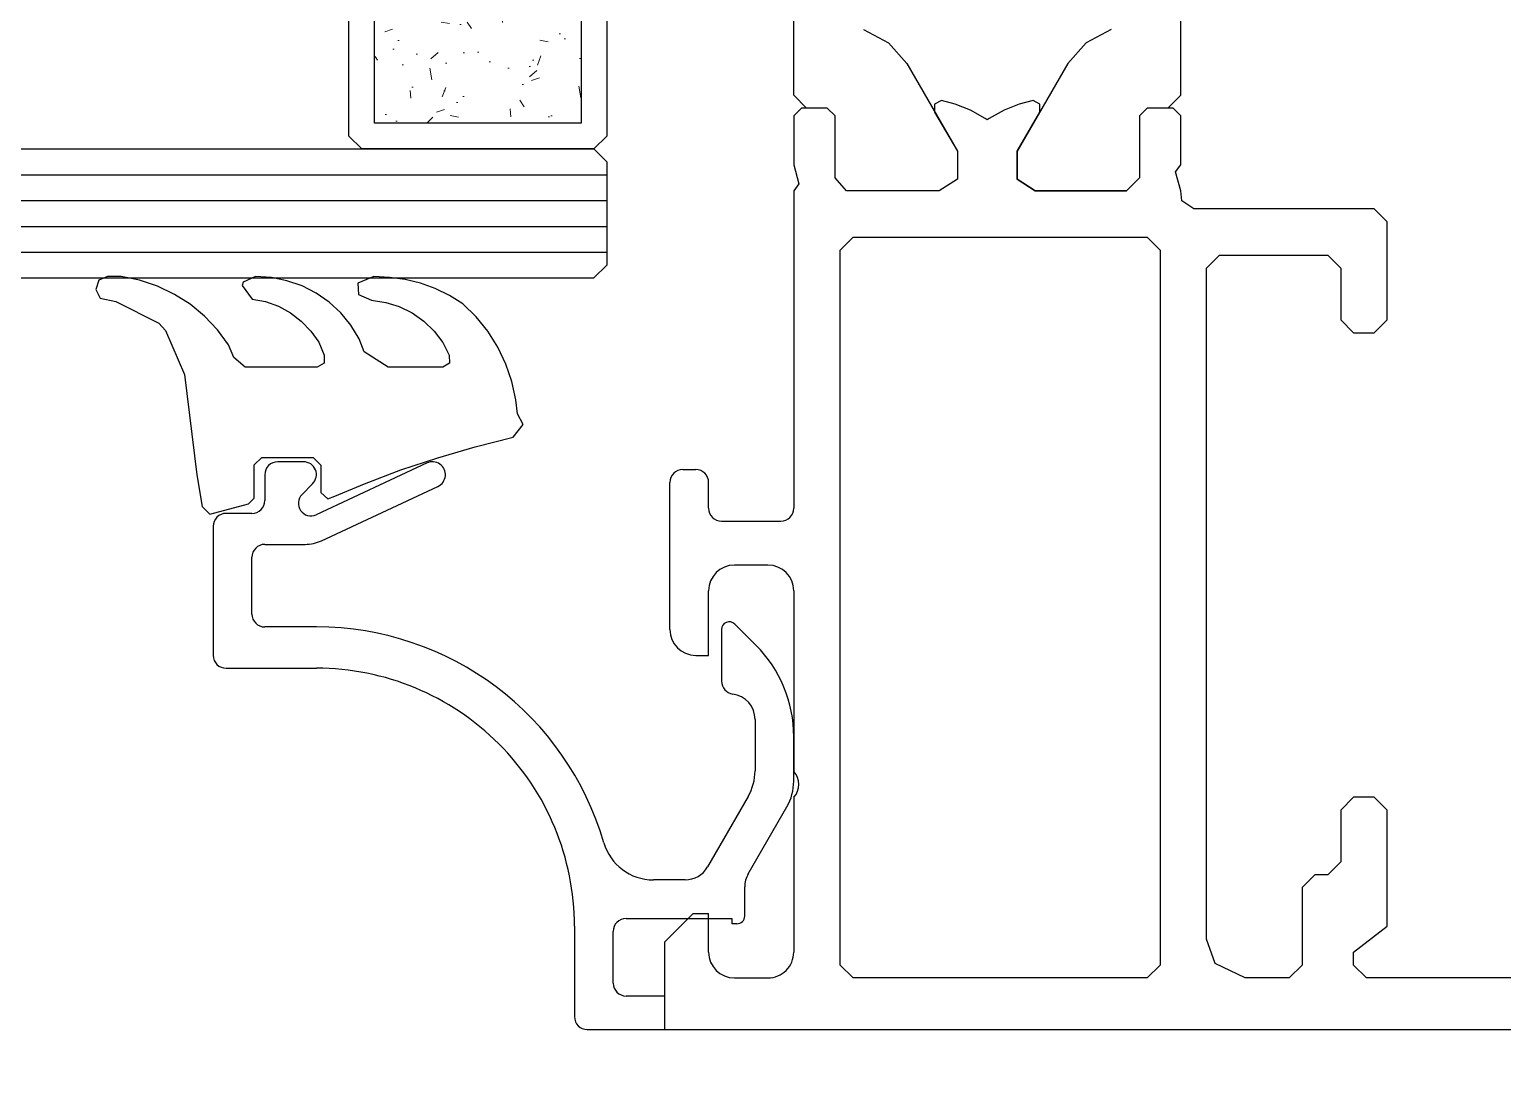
# Model space of a CAD drawing. Header units: millimetres. Extents: x 1251.1 to 1334.1, y 1577.6 to 1641.3.
# Drawn here: x 1277.9261 to 1277.9832, y 1610.6228 to 1610.6631 of the extents above; entities that cross this region are included whole.
import ezdxf

# ---------------------------------------------------------------- set-up
doc = ezdxf.new("R2010")
doc.units = ezdxf.units.MM
doc.linetypes.add('ACAD_ISO02W100', pattern=[15, 12, -3])
doc.layers.add('MONTANTI sezioni - windows structure section', color=2, linetype='Continuous')
doc.layers.add('MURATURA', color=140, linetype='Continuous')
doc.layers.add('TRATTEGGIO - hatch', color=252, linetype='Continuous', lineweight=20)
doc.layers.add('VETRATE sezioni - windows sections', color=7, linetype='Continuous', true_color=0x4d79ff)

# ---------------------------------------------------------------- blocks, each defined once
blk = doc.blocks.new('A$C022F2E87')
at = {"layer": 'TRATTEGGIO - hatch'}
h = blk.add_hatch(dxfattribs=at)
h.set_pattern_fill('AR-CONC', color=256, scale=0.02, style=0)
h.set_pattern_definition([(49.99999999999999, (-210.2099313412864, -112.3776738335127), (3.64369337992008, -0.3187817107780617), [0.381, -4.191000000000001]), (355, (-210.2099313412864, -112.3776738335127), (-0.7048565195133398, 3.8211328576436), [0.3048, -3.3528]), (100.451, (-209.9062913412864, -112.4042388335127), (2.938850033319185, 3.502333756405838), [0.3238, -3.5618]), (46.18420000000001, (-210.2099313412864, -111.3616738335127), (5.421580817842599, -0.8408465586545429), [0.5715, -6.2865]), (96.6356, (-209.7581333412864, -111.4317438335127), (4.748084689324743, 4.948511117800985), [0.4857, -5.3427]), (351.1840000000001, (-210.2099313412864, -111.3616738335127), (4.748092116278679, 4.948502357211954), [0.4572, -5.0292]), (21, (-209.7019313412864, -111.6156738335127), (3.032297596707666, -2.04531037033525), [0.381, -4.191000000000001]), (326.0000000000001, (-209.7019313412864, -111.6156738335127), (1.236040566952942, 3.683759322446385), [0.3048, -3.3528]), (71.4514, (-209.4492413412864, -111.7861158335127), (4.268329815402489, 1.638457154321149), [0.3238, -3.5618]), (37.50000000000001, (-210.2099313412864, -112.3776738335127), (0.06177206501183633, 1.691100777463062), [0, -3.31216, 0, -3.4036, 0, -3.3655]), (7.499999999999999, (-210.2099313412864, -112.3776738335127), (1.336393250206115, 2.00361149636239), [0, -1.94056, 0, -3.23596, 0, -1.2827]), (327.5, (-211.3427713412864, -112.3776738335127), (2.711811903337427, -0.1145748798534693), [0, -1.27, 0, -3.9624, 0, -5.2578]), (317.5, (-211.8507713412864, -112.3776738335127), (2.962583627720361, 0.5085298206666603), [0, -1.651, 0, -2.63144, 0, -3.7338])])
h.paths.add_polyline_path([(1, 9), (1.000000000000028, 1), (11, 1), (11, 9)])
at = {"layer": 'MONTANTI sezioni - windows structure section'}
for points in [[(0.5000000000000284, 0), (11.5, 0), (12, 0.5), (12, 9.5), (11.5, 10), (0.5, 10), (0, 9.5), (2.842170943040401e-14, 0.5)], [(1.000000000000028, 1), (11, 1), (11, 9), (1, 9)]]:
    blk.add_lwpolyline(points, close=True, dxfattribs=at)
blk = doc.blocks.new('224066D')
at = {"layer": 'MONTANTI sezioni - windows structure section', "linetype": 'Continuous'}
for p, q in [((-3.57, 12.1), (-3.98, 11.88)), ((-3.08, 11.71), (-3.57, 12.1)), ((-5.909999, 11.42), (-6.559999, 11.11)), ((-5.23, 11.66), (-5.909999, 11.42)), ((-4.52, 11.81), (-5.23, 11.66)), ((-3.98, 11.88), (-4.52, 11.81)), ((-2.71, 10.24), (-3.08, 11.71)), ((-6.559999, 11.11), (-7.179999, 10.73)), ((-7.179999, 10.73), (-7.739999000000001, 10.27)), ((-8.25, 9.76), (-8.57, 9.24)), ((-7.739999000000001, 10.27), (-8.25, 9.76)), ((-2.28, 8.79), (-2.71, 10.24)), ((-8.57, 9.24), (-8.84, 8.69)), ((-6.75, 8.98), (-6.25, 9.23)), ((-6.25, 9.23), (-5.95, 9.24)), ((-5.95, 9.24), (-5.79, 8.98)), ((-8.84, 8.69), (-9.04, 8.12)), ((-7.57, 8.25), (-7.19, 8.65)), ((-7.19, 8.65), (-6.75, 8.98)), ((-5.79, 8.98), (-5.79, 6.86)), ((-1.81, 7.36), (-2.28, 8.79)), ((-9.04, 8.12), (-9.19, 7.52)), ((-7.89, 7.79), (-7.57, 8.25)), ((-9.19, 7.52), (-9.27, 6.92)), ((-8.14, 7.29), (-7.89, 7.79)), ((-9.27, 6.92), (-9.3, 6.31)), ((-8.3, 6.77), (-8.14, 7.29)), ((-5.79, 6.86), (-6.39, 5.94)), ((-1.27, 5.95), (-1.81, 7.36)), ((-9.3, 6.31), (-9.04, 5.69)), ((-8.39, 6.22), (-8.3, 6.77)), ((-9.04, 5.69), (-8.61, 5.71)), ((-8.61, 5.71), (-8.39, 6.22)), ((-6.89, 5.74), (-7.42, 5.42)), ((-6.39, 5.94), (-6.89, 5.74)), ((-0.79, 4.8), (-1.27, 5.95)), ((-7.42, 5.42), (-7.89, 5.03)), ((-8.31, 4.58), (-8.66, 4.07)), ((-7.89, 5.03), (-8.31, 4.58)), ((-0.69, 4.53), (-0.79, 4.8)), ((-8.66, 4.07), (-8.94, 3.53)), ((-7.19, 3.87), (-6.76, 4.18)), ((-6.76, 4.18), (-6.26, 4.38)), ((-6.26, 4.38), (-5.95, 4.39)), ((-5.95, 4.39), (-5.79, 4.12)), ((-5.79, 4.12), (-5.79, 1.32)), ((-2.29, 3.96), (-1.99, 4.26)), ((-1.99, 4.26), (-0.94, 4.26)), ((-0.94, 4.26), (-0.69, 4.53)), ((-8.94, 3.53), (-9.14, 2.94)), ((-7.89, 3.08), (-7.57, 3.5)), ((-7.57, 3.5), (-7.19, 3.87)), ((-2.29, 1.97), (-2.29, 3.96)), ((-9.14, 2.94), (-9.26, 2.34)), ((-8.15, 2.61), (-7.89, 3.08)), ((-9.26, 2.34), (-9.3, 1.73)), ((-8.33, 2.11), (-8.15, 2.61)), ((-9.3, 1.73), (-9.08, 1.25)), ((-8.43, 1.59), (-8.33, 2.11)), ((-2.01, 1.67), (-2.29, 1.97)), ((-9.08, 1.25), (-8.95, 1.21)), ((-8.95, 1.21), (-8.43, 1.59)), ((-5.79, 1.32), (-6.16, 0.88)), ((-0.71, 1.67), (-2.01, 1.67)), ((-0.49, 1.45), (-0.71, 1.67)), ((-0.09, -0.04), (-0.49, 1.45)), ((-6.66, 0.68), (-7.24, 0.25)), ((-6.16, 0.88), (-6.66, 0.68)), ((-7.24, 0.25), (-7.77, -0.25)), ((-7.77, -0.25), (-8.23, -0.81)), ((-5.5, -1.03), (-1.62, -0.55)), ((-1.62, -0.55), (-0.39, -0.34)), ((-0.39, -0.34), (-0.09, -0.04)), ((-8.23, -0.81), (-8.61, -1.42)), ((-7.21, -1.76), (-5.5, -1.03)), ((-8.61, -1.42), (-8.93, -2.08)), ((-8.93, -2.08), (-9.16, -2.77)), ((-8.33, -3.69), (-7.49, -2.02)), ((-7.49, -2.02), (-7.21, -1.76)), ((-9.16, -2.77), (-9.3, -3.48)), ((-9.3, -3.48), (-9.3, -4.01)), ((-8.47, -4.29), (-8.33, -3.69)), ((-9.3, -4.01), (-9.16, -4.35)), ((-9.16, -4.35), (-8.8, -4.47)), ((-8.8, -4.47), (-8.47, -4.29))]:
    blk.add_line(p, q, dxfattribs=at)

msp = doc.modelspace()

# ---------------------------------------------------------------- hatches: boundary and pattern name
at = {"layer": 'MURATURA', "linetype": 'ACAD_ISO02W100'}
h = msp.add_hatch(dxfattribs=at)
h.set_pattern_fill('ANSI35', color=3, scale=0.05)
h.set_pattern_definition([(45, (0, 0), (-0.2245064030267288, 0.2245064030267289), []), (45, (0.2245065000000001, 0), (-0.2245064030267288, 0.2245064030267289), [0.396875, -0.079375, 0, -0.079375])])
h.paths.add_polyline_path([(1275.456753483145, 1615.634523159729), (1275.156753483145, 1615.634523159729), (1275.156753483145, 1613.888217224021), (1275.456753483146, 1613.888217224021)])
h.paths.add_polyline_path([(1275.456753483146, 1612.502217224021), (1275.156753483145, 1612.502217224021), (1275.156753483145, 1611.751262682027), (1275.456753483146, 1611.751262682027)])
h.paths.add_polyline_path([(1275.456753483146, 1611.751262682027), (1275.156753483145, 1611.751262682027), (1275.156753483145, 1610.859523159729), (1275.456753483146, 1610.859523159729)])
h.paths.add_polyline_path([(1276.706753483145, 1610.859523159729), (1275.456753483145, 1610.859523159729), (1275.456753483146, 1610.559523159729), (1276.706753483145, 1610.559523159729)])
h.paths.add_polyline_path([(1280.083173709272, 1610.859523159729), (1279.606753483146, 1610.859523159729), (1278.092753483145, 1610.859523159729), (1278.092753483145, 1610.559523159729), (1280.083173709272, 1610.559523159729)])
h.paths.add_polyline_path([(1281.066059752196, 1610.798323204241), (1281.088141802334, 1610.798323204241), (1281.088141802334, 1610.853528329592), (1281.066059752196, 1610.853528329592), (1280.383173709272, 1610.859523159729), (1280.383173709272, 1610.559523159729), (1281.066059752196, 1610.559523159729)])
h.paths.add_polyline_path([(1286.476753483145, 1610.859523159729), (1283.906555309423, 1610.859523159729), (1283.906555309423, 1610.559523159729), (1286.476753483145, 1610.559523159729)])
h.paths.add_polyline_path([(1283.431753483145, 1610.859523159729), (1282.810541713302, 1610.859523159729), (1282.810541713302, 1610.853528329592), (1282.788459663164, 1610.853528329592), (1282.788459663164, 1610.798323204241), (1282.810541713302, 1610.798323204241), (1282.810541713302, 1610.559523159729), (1283.431753483145, 1610.559523159729)])
h.paths.add_polyline_path([(1287.856753483145, 1610.859523159729), (1286.476753483145, 1610.859523159729), (1286.476753483145, 1610.559523159729), (1287.856753483145, 1610.559523159729)])
h.paths.add_polyline_path([(1288.156753483145, 1620.259523159729), (1287.856753483144, 1620.259523159729), (1287.856753483144, 1619.927217224021), (1288.156753483145, 1619.927217224021)])
h.paths.add_polyline_path([(1288.156753483145, 1618.409523159729), (1287.856753483144, 1618.409523159729), (1287.856753483144, 1618.059523159729), (1287.731753483143, 1618.059523159729), (1287.731753483143, 1618.042164282457), (1287.742994117388, 1618.042291516555), (1287.743056600734, 1618.036771357635), (1287.731753483143, 1618.036643416282), (1287.731753483143, 1617.909523159729), (1287.856753483144, 1617.909523159729), (1287.856753483144, 1616.268433821685, -0.09632442020552003), (1287.890346662308, 1616.260620894303), (1287.892460222294, 1616.261089947665, -1.409615050015798), (1287.905630186941, 1616.253700762244), (1287.920838684319, 1616.253700762244), (1287.920838684319, 1616.267700762244), (1287.925838684319, 1616.267700762244), (1287.925838684319, 1616.302200762244), (1288.035838684319, 1616.302200762244), (1288.035838684319, 1616.312200762244), (1287.980838684319, 1616.312200762244), (1287.980838684319, 1617.512200762244), (1287.941338684319, 1617.505000762244, -0.4142135623731002), (1287.942638684319, 1617.503700762245), (1287.946338684319, 1617.469200762244, -0.4142135623730951), (1287.947338684318, 1617.470200762244), (1287.966338684319, 1617.470200762244), (1287.966338684319, 1617.455200762245), (1287.942838684319, 1617.455200762245), (1287.942838684319, 1617.016534821501), (1287.942838684319, 1616.985674771253, -0.3790516119486363), (1287.94607038237, 1616.972544212884, 0.620867106915617), (1287.947540199818, 1616.971518201157, -0.7297554518617066), (1287.955522456552, 1616.949632983766, -0.5119182938506173), (1287.956838684318, 1616.948684300468), (1287.956838684319, 1616.927684300468), (1287.952838684319, 1616.927684300468), (1287.952838684319, 1616.918184300468), (1287.946088684319, 1616.915184300468), (1287.946088684319, 1616.913784821501), (1287.952838684319, 1616.913784821501), (1287.945588684319, 1616.915684300468, -1), (1287.944588684318, 1616.915684300468), (1287.94437192472, 1616.913784821501), (1287.944588684318, 1616.913784821501), (1287.944588684318, 1616.917684300468), (1287.943588684319, 1616.917684300468), (1287.944588684318, 1616.915684300468, 1), (1287.945588684319, 1616.915684300468), (1287.944588575847, 1616.927173886061, 0.4203278659906254), (1287.944088684319, 1616.927684300468), (1287.943338684319, 1616.927684300468, -0.4142135625510318), (1287.942838684319, 1616.928184300468, -1.067497911794788), (1287.945359165693, 1616.928349049124), (1287.946088684319, 1616.930989715194), (1287.946088684319, 1616.939684300468), (1287.945600615065, 1616.945331958972, -0.4883684815509557), (1287.945280935352, 1616.943787409157), (1287.944338684319, 1616.945431950885), (1287.944338684319, 1616.943818275064, 0.5773502690743991), (1287.945838684319, 1616.944684300468, 0.4202604686357269), (1287.937034562273, 1616.947708077995), (1287.938477291764, 1616.945190034751), (1287.937926534358, 1616.947245489373), (1287.935452718998, 1616.94839904842), (1287.935210026717, 1616.948008377082), (1287.934457858347, 1616.948862959561), (1287.931838684319, 1616.950084300468), (1287.93387604004, 1616.951034335043), (1287.936049672383, 1616.956321624474), (1287.938763953429, 1616.951584300468), (1287.939728677248, 1616.951584300468), (1287.942838684319, 1616.956970990725), (1287.942838684319, 1616.97516320439), (1287.942482823222, 1616.975784300468), (1287.941567801006, 1616.975784300468), (1287.939040546635, 1616.971406967493), (1287.937071039432, 1616.974844413209), (1287.935452718998, 1616.97559904842), (1287.935210026717, 1616.975208377082), (1287.934457858347, 1616.976062959561), (1287.931838684319, 1616.977284300468), (1287.930838684319, 1616.977284300468), (1287.919262518752, 1616.981334821501), (1287.910688684318, 1616.984334821501, -0.4142135623730947), (1287.910188684318, 1616.984834821501), (1287.910188684318, 1616.987334821501), (1287.942838684319, 1616.987334821501), (1287.942838684319, 1617.016534821501), (1287.942838684319, 1617.450700762244), (1287.942654862448, 1617.450900762244), (1287.923238684319, 1617.450900762244), (1287.923238684319, 1617.448900762245), (1287.916688684319, 1617.448900762245), (1287.916688684319, 1617.450900762244), (1287.898038684319, 1617.450900762244), (1287.898038684319, 1617.464700762245), (1287.884338684318, 1617.464700762245), (1287.884338684318, 1617.466543243461, -0.271448357002577), (1287.884338684318, 1617.476858281027), (1287.884338684318, 1617.531479555636), (1287.892003929958, 1617.556200762245), (1287.890666078769, 1617.556200762245, 0.8555416619106179), (1287.889748667093, 1617.562057045812), (1287.888338684319, 1617.564700762244), (1287.8901844182, 1617.564700762244), (1287.891683197536, 1617.573200762244), (1287.900338684319, 1617.573200762244), (1287.900338684319, 1617.573700762244, 0.2035297149911668), (1287.893862767395, 1617.570950762245), (1287.89534493823, 1617.570950762245, -0.3567297367405337), (1287.905406158356, 1617.57210024592, 0.2481821583237706), (1287.912838684319, 1617.571249655855), (1287.912838684319, 1617.574300762245), (1287.915838684318, 1617.573700762244), (1287.915838684318, 1617.605200762245), (1288.156753483145, 1617.605200762245)])
h.paths.add_polyline_path([(1287.927988684319, 1617.440700762244), (1287.928888684318, 1617.440700762244, 1), (1287.928888684318, 1617.441300762245), (1287.9282427172, 1617.441160347003, -0.5898519522632197)], flags=16)
h.paths.add_polyline_path([(1287.927688684319, 1616.999234821501, -7.433347962074191), (1287.926252754182, 1617.003457354266, 0.8217885193811031), (1287.926138684319, 1617.004034821501, 2.061552811797804), (1287.924938684319, 1617.003734821501)], flags=16)
h.paths.add_polyline_path([(1287.927688684319, 1616.995034821501), (1287.928688684319, 1616.989534821501), (1287.928688684319, 1616.992534821501), (1287.927688684319, 1617.00344391241)], flags=16)
h.paths.add_polyline_path([(1287.928688684319, 1617.450700762244), (1287.928688684319, 1617.447700762244), (1287.927488684319, 1617.430900762244), (1287.927488684319, 1616.995034821501), (1287.926688684319, 1616.995034821501), (1287.926688684319, 1617.430900762244), (1287.926688684319, 1617.445000762245)], flags=16)
h.paths.add_polyline_path([(1287.918888684319, 1617.445200762244), (1287.918888684319, 1617.430700762244), (1287.918888684319, 1616.995034821501), (1287.916688684319, 1616.989534821501), (1287.916688684319, 1616.992534821501), (1287.917688684319, 1617.430700762244), (1287.917688684319, 1617.445200762244)], flags=16)
h.paths.add_polyline_path([(1287.902538684318, 1617.450700762244), (1287.902538684318, 1617.016534821501), (1287.906438684319, 1616.988884821501), (1287.906438684319, 1617.016534821501)], flags=16)
h.paths.add_polyline_path([(1287.918688684319, 1617.445000762245), (1287.918688684319, 1617.430900762244), (1287.917888684319, 1617.430900762244), (1287.917888684319, 1617.445000762245)], flags=0)
h.paths.add_polyline_path([(1287.918688684319, 1616.995034821501), (1287.917888684319, 1616.995034821501), (1287.917888684319, 1617.016534821501), (1287.918688684319, 1617.016534821501)], flags=0)
h.paths.add_polyline_path([(1287.947221021968, 1616.976684300468), (1287.946095408117, 1616.976684300468), (1287.946095408117, 1616.972592205622, 0.105172265182314)], flags=17)
h.paths.add_polyline_path([(1287.947221021968, 1616.977884300468), (1287.945910087964, 1616.977884300468), (1287.945910087964, 1616.982318006593, -0.1148136773592622)], flags=17)
h.paths.add_polyline_path([(1287.905538684319, 1616.935034821501), (1287.905338684319, 1616.935034821501), (1287.905338684319, 1616.925034821501), (1287.905538684319, 1616.924881880325)], flags=16)
h.paths.add_polyline_path([(1287.942638684319, 1616.911831412435), (1287.941567801006, 1616.907834821501), (1287.942532524826, 1616.907834821501), (1287.942638684319, 1616.908020105157)], flags=16)
h.paths.add_polyline_path([(1287.942357822973, 1616.907182825313), (1287.942410728055, 1616.907380269766), (1287.942195012734, 1616.90700663987)], flags=0)
h.paths.add_polyline_path([(1287.942748225786, 1616.906934821501), (1287.942838684319, 1616.907477645112), (1287.942838684319, 1616.907834821501), (1287.941548385876, 1616.907834821501), (1287.941698365865, 1616.906934821501)], flags=0)
h.paths.add_polyline_path([(1287.941538684319, 1616.911026916347), (1287.943588684319, 1616.911026916347), (1287.943588684319, 1616.913784821501), (1287.941538684319, 1616.926312599279)], flags=16)
h.paths.add_polyline_path([(1287.912529455188, 1616.917851586117), (1287.911888684319, 1616.917209015733), (1287.911888684319, 1616.923734430852, -0.4784323438488244)], flags=16)
h.paths.add_polyline_path([(1287.954588684319, 1616.911034821501), (1287.953588684318, 1616.913784821501), (1287.953588684318, 1616.911034821501)], flags=16)
h.paths.add_polyline_path([(1287.950838684319, 1616.896534821501), (1287.951088684319, 1616.896534821501), (1287.951088684319, 1616.899284821501), (1287.951052778073, 1616.900634821501), (1287.950838684319, 1616.900634821501)], flags=16)
h.paths.add_polyline_path([(1287.954588684319, 1616.899284821501), (1287.954588684319, 1616.89946099648), (1287.95452462069, 1616.899284821501)], flags=16)
h.paths.add_polyline_path([(1287.946088684319, 1616.893784821501), (1287.948458625405, 1616.893784821501), (1287.946088684319, 1616.896349458234)], flags=16)
h.paths.add_polyline_path([(1287.942482823222, 1616.899734821501), (1287.941567801006, 1616.899734821501), (1287.941307993385, 1616.899284821501), (1287.942740653691, 1616.899284821501)], flags=0)
h.paths.add_polyline_path([(1287.92787604004, 1616.905384786926), (1287.926896192359, 1616.905841697403), (1287.927165983944, 1616.904834821501), (1287.928102133703, 1616.904834821501)], flags=16)
h.paths.add_polyline_path([(1287.928457858347, 1616.907556162408), (1287.928097746804, 1616.907388239638), (1287.928312453654, 1616.907013504708)], flags=16)
h.paths.add_polyline_path([(1287.938410728055, 1616.907380269765), (1287.937801809433, 1616.906325591775), (1287.937964968686, 1616.905716673154)], flags=0)
h.paths.add_polyline_path([(1287.938898205775, 1616.907834821501), (1287.937567801006, 1616.907834821501), (1287.936964968686, 1616.905585020655), (1287.937165983944, 1616.904834821501), (1287.938398272479, 1616.904834821501)], flags=0)
h.paths.add_polyline_path([(1287.939567801006, 1616.907834821501), (1287.939048185764, 1616.908734821501), (1287.937770128775, 1616.906504186592), (1287.938178014302, 1616.904056546894), (1287.93824829249, 1616.903934821501), (1287.938763953429, 1616.904834821501)], flags=0)
h.paths.add_polyline_path([(1287.946914791851, 1616.903784821501, -0.2283360803227158), (1287.945187847657, 1616.895100399207), (1287.942532524826, 1616.899734821501), (1287.939567801006, 1616.899734821501), (1287.937040546634, 1616.895357488525), (1287.934532524825, 1616.899734821501), (1287.933567801006, 1616.899734821501), (1287.931494668821, 1616.896144051226), (1287.930743433566, 1616.898947699366), (1287.929452718998, 1616.899549569453), (1287.929210026717, 1616.899158898115), (1287.928457858347, 1616.900013480594), (1287.925838684319, 1616.901234821501), (1287.92787604004, 1616.902184856076), (1287.928386797842, 1616.90342725769), (1287.929703733222, 1616.908342127437), (1287.929996626441, 1616.907834821501), (1287.930532524825, 1616.907834821501), (1287.933040546634, 1616.912212154475), (1287.935567801006, 1616.907834821501), (1287.936532524825, 1616.907834821501), (1287.937048185764, 1616.908734821501), (1287.937567801006, 1616.907834821501), (1287.939629717532, 1616.904834821501), (1287.942763953429, 1616.904834821501), (1287.943567801006, 1616.907834821501), (1287.943019017432, 1616.908785342534), (1287.945910087964, 1616.908785342534), (1287.945910087964, 1616.915184300468), (1287.950588684319, 1616.915184300468, 0.520473367305674), (1287.951058581031, 1616.915855172), (1287.953588684318, 1616.910858646523), (1287.951058581031, 1616.915855172, -0.5204733673048683), (1287.950588684319, 1616.915184300468), (1287.946095408117, 1616.915184300468), (1287.946095408117, 1616.911026916347, -0.07153290864980856), (1287.947050552276, 1616.908284821501), (1287.950639377775, 1616.908284821501, 0.2808556642637923), (1287.947083163659, 1616.908109204429, -0.1072910989195366)], flags=16)
h.paths.add_polyline_path([(1287.950338684319, 1616.891184300468, -0.5204733673209005), (1287.950808581031, 1616.890513428937), (1287.952862292304, 1616.893784821501)], flags=16)
h.paths.add_polyline_path([(1287.950338684319, 1616.909184300468), (1287.949338684318, 1616.909184300468), (1287.9461923721, 1616.905734821501), (1287.947221021968, 1616.905734821501)], flags=16)
h.paths.add_polyline_path([(1287.929548385877, 1616.899734821501), (1287.930178014302, 1616.903513096107), (1287.927996626441, 1616.899734821501)], flags=0)
h.paths.add_polyline_path([(1287.933048185763, 1616.908734821501), (1287.932187199802, 1616.907232114377), (1287.932660196806, 1616.906406577146)], flags=0)
h.paths.add_polyline_path([(1287.933567801006, 1616.907834821501), (1287.932201775602, 1616.910200846904), (1287.931703733222, 1616.908342127436), (1287.93199662644, 1616.907834821501)], flags=0)
h.paths.add_polyline_path([(1287.947221021968, 1616.901834821501), (1287.946095408117, 1616.901834821501), (1287.946095408117, 1616.896542726655), (1287.941387844062, 1616.896542726655), (1287.940532524826, 1616.899734821501), (1287.937567801006, 1616.899734821501), (1287.935040546635, 1616.895357488526), (1287.930813655032, 1616.902734821501), (1287.932201260124, 1616.902734821501), (1287.932322728315, 1616.903188146961), (1287.931540508162, 1616.907882094093), (1287.93293382641, 1616.905468796098), (1287.933703733222, 1616.908342127436), (1287.936248292491, 1616.903934821501), (1287.936763953429, 1616.904834821501), (1287.943838684319, 1616.904834821501), (1287.943838684319, 1616.908837452624, -0.1980842244545885)], flags=0)
h.paths.add_polyline_path([(1287.944588684318, 1616.899284821501), (1287.945838684319, 1616.896690899069), (1287.945838684319, 1616.901834821501), (1287.944588684318, 1616.902991397146)], flags=0)
h.paths.add_polyline_path([(1287.941728677248, 1616.902734821501), (1287.942941112813, 1616.904834821501), (1287.942763953429, 1616.904834821501), (1287.941560744573, 1616.902734821501)], flags=0)
h.paths.add_polyline_path([(1287.936398272479, 1616.902734821501), (1287.937048185764, 1616.898834821501), (1287.934813655032, 1616.902734821501), (1287.936398272479, 1616.902734821501), (1287.935796734173, 1616.906344532907), (1287.93672029054, 1616.90289777362), (1287.936813655032, 1616.902734821501)], flags=0)
h.paths.add_polyline_path([(1287.910338684319, 1616.908834821501, -0.4142135623731176), (1287.910638684319, 1616.908534821501), (1287.910838684319, 1616.908534821501, 0.4142135623730951), (1287.910338684319, 1616.909034821501, 2.305040646832476), (1287.903310244635, 1616.909034821501)], flags=16)
h.paths.add_polyline_path([(1287.905538684319, 1616.899034821501, 1.287696884126436), (1287.907038684319, 1616.900034821501, 3.004626061660565)], flags=16)
h.paths.add_polyline_path([(1287.945910087964, 1616.905926916347), (1287.945838684319, 1616.906934821501), (1287.945838684319, 1616.905849646742), (1287.945910087964, 1616.90473298689)], flags=0)
h.paths.add_polyline_path([(1287.932312453654, 1616.900556138293), (1287.933017845774, 1616.901787282367), (1287.932763953429, 1616.902734821501), (1287.931728677248, 1616.902734821501)], flags=0)
h.paths.add_polyline_path([(1287.909188684319, 1616.885534821501), (1287.909188684319, 1616.887534821501), (1287.899338684319, 1616.887534821501), (1287.899338684319, 1616.872534821501), (1287.906038684319, 1616.872534821501), (1287.906038684319, 1616.871034821501), (1287.904038684319, 1616.871034821501), (1287.904038684319, 1616.869034821501), (1287.899338684319, 1616.869034821501), (1287.899338684319, 1616.858034821501), (1287.904038684319, 1616.858034821501), (1287.941338684319, 1616.856034821501), (1287.941338684319, 1616.871034821501), (1287.939338684319, 1616.871034821501), (1287.939338684319, 1616.872534821501), (1287.941338684319, 1616.887534821501), (1287.936188684319, 1616.887534821501), (1287.936188684319, 1616.885034821501), (1287.909688684319, 1616.885234821501, -0.4142135623731173), (1287.909388684319, 1616.885534821501), (1287.909388684319, 1616.887534821501), (1287.909188684319, 1616.887534821501), (1287.909188684319, 1616.885534821501, 0.7207592199694189), (1287.910088684319, 1616.885234821501), (1287.935688684319, 1616.885234821501), (1287.935905498205, 1616.885327477008, -0.2047200237792095), (1287.935688684319, 1616.885234821501), (1287.909688684319, 1616.885234821501), (1287.909688684319, 1616.885034821501, -0.4142135622399033)], flags=16)
h.paths.add_polyline_path([(1287.950838684319, 1616.886684300468, 0.414213562373095), (1287.950338684319, 1616.887184300468, 0.849882950130926), (1287.950838684319, 1616.881965206704)], flags=16)
h.paths.add_polyline_path([(1287.946838684318, 1616.870184300468), (1287.948838684319, 1616.870184300468, 0.414213562373095), (1287.949338684319, 1616.870684300468, 0.4142135622399026), (1287.949838684319, 1616.870184300468, 1.917188118692041), (1287.950366635168, 1616.870940898769), (1287.954817387085, 1616.872393207077, 0.5219940003537873), (1287.947313025968, 1616.870842414351, -0.5119182938458535)], flags=16)
h.paths.add_polyline_path([(1287.967402418237, 1616.888666090777, -0.2440710539835995), (1287.967402418237, 1616.868702510159, -0.7852834424796222), (1287.963838684319, 1616.869572314453), (1287.963838684319, 1616.882684300468), (1287.961838684319, 1616.882684300468, 1.153515665027133), (1287.964252698354, 1616.886616489485, -1.103250625712284)], flags=16)
h.paths.add_polyline_path([(1287.927988684319, 1616.824534821501), (1287.928888684318, 1616.824534821501, 1), (1287.928888684318, 1616.825134821501), (1287.9282427172, 1616.82499440626, -0.5898519522632197)], flags=0)
h.paths.add_polyline_path([(1287.927688684319, 1616.383400762244, -7.433347967348145), (1287.926252754182, 1616.38762329501, 0.821788519393153), (1287.926138684319, 1616.388200762245, 2.061552811797659), (1287.924938684319, 1616.387900762244)], flags=16)
h.paths.add_polyline_path([(1287.927688684319, 1616.383400762244), (1287.927293684319, 1616.375500762244), (1287.923438684319, 1616.375500762244), (1287.923438684319, 1616.373700762245), (1287.928688684319, 1616.373700762245), (1287.928688684319, 1616.376700762244), (1287.927688684319, 1616.385100762244)], flags=16)
h.paths.add_polyline_path([(1287.917688684319, 1616.829034821501), (1287.916688684319, 1616.834534821501), (1287.916688684319, 1616.831534821501), (1287.917688684319, 1616.632519340037)], flags=0)
h.paths.add_polyline_path([(1287.921938684319, 1616.834534821501), (1287.906438684319, 1616.834534821501), (1287.906438684319, 1616.393700762244), (1287.906438684319, 1616.373050762244), (1287.907873869503, 1616.371500762245), (1287.916688684319, 1616.371500762245), (1287.916688684319, 1616.376700762244), (1287.917888684319, 1616.397100762243), (1287.917888684319, 1616.8327348215), (1287.921938684319, 1616.832734821501)], flags=16)
h.paths.add_polyline_path([(1287.928688684319, 1616.836734821501), (1287.928688684319, 1616.831534821501), (1287.927488684319, 1616.393700762243), (1287.927488684319, 1616.828834821501), (1287.926688684319, 1616.828834821501), (1287.926688684319, 1616.393700762244), (1287.926488684319, 1616.379200762244), (1287.926488684319, 1616.829034821501), (1287.929568684319, 1616.836734821501)], flags=16)
h.paths.add_polyline_path([(1287.923938684319, 1616.840234821501), (1287.912438684319, 1616.841734821501, -1), (1287.912438684319, 1616.842734821501), (1287.921438684319, 1616.842734821501), (1287.932938684319, 1616.841234821501, -1), (1287.932938684319, 1616.840234821501)], flags=16)
h.paths.add_polyline_path([(1287.938938684319, 1616.835184821501), (1287.938938684319, 1616.393700762244), (1287.942838684319, 1616.373700762244), (1287.942838684319, 1616.393700762244)], flags=16)
h.paths.add_polyline_path([(1287.943838684319, 1616.369700762245, -0.4142135624063931), (1287.944838684319, 1616.370700762245), (1287.942838684319, 1616.370700762244)], flags=16)
h.paths.add_polyline_path([(1287.942638684319, 1616.320700762245), (1287.942638684319, 1616.352400762244), (1287.941538684319, 1616.352400762244), (1287.941538684319, 1616.337000762245)], flags=16)
h.paths.add_polyline_path([(1287.918688684319, 1616.828834821501), (1287.917888684319, 1616.828834821501), (1287.917688684319, 1616.829034821501), (1287.918688684319, 1616.829034821501), (1287.918688684319, 1616.393700762244), (1287.918888684319, 1616.379200762244), (1287.918888684319, 1616.393700762244)], flags=16)
h.paths.add_polyline_path([(1287.918688684319, 1616.393500762244), (1287.918688684319, 1616.379200762244), (1287.917888684319, 1616.379200762244), (1287.917888684319, 1616.393500762244)], flags=0)
h.paths.add_polyline_path([(1287.966338684319, 1616.355200762245), (1287.966338684319, 1616.368200762244, 1), (1287.964338684319, 1616.368200762244), (1287.96438290531, 1616.355494848093, 1.161609647338991)], flags=16)
h.paths.add_polyline_path([(1287.932938684319, 1616.368000762244), (1287.923938684319, 1616.368000762244), (1287.923938684319, 1616.365500762244, -0.4142135623064989), (1287.923438684319, 1616.366000762244), (1287.923438684319, 1616.368000762244), (1287.921438684319, 1616.368000762244, -0.4142135623730941), (1287.921938684319, 1616.367500762245), (1287.923438684319, 1616.367500762245)], flags=16)
h.paths.add_polyline_path([(1287.897838684318, 1616.354787637359), (1287.898177516824, 1616.354200762244), (1287.899748691389, 1616.354200762244), (1287.897838684318, 1616.357508991535)], flags=16)
h.paths.add_polyline_path([(1287.901588684319, 1616.327750762244), (1287.901388684319, 1616.32779765508), (1287.901388684319, 1616.327550762245, -0.4142135623682167)], flags=16)
h.paths.add_polyline_path([(1287.905538684319, 1616.319200762244), (1287.905338684319, 1616.319200762244), (1287.905338684319, 1616.309200762244), (1287.905538684319, 1616.309047821068)], flags=16)
h.paths.add_polyline_path([(1287.891456346669, 1616.331300762244), (1287.892838684319, 1616.331300762244), (1287.892838684319, 1616.335858281028, 0.1183644341850213)], flags=16)
h.paths.add_polyline_path([(1287.88295634667, 1616.353300762244), (1287.884338684318, 1616.353300762244), (1287.884338684318, 1616.357858281027, 0.1183644341738465)], flags=16)
h.paths.add_polyline_path([(1287.8993467676, 1616.352700762244), (1287.899884623605, 1616.354708068181), (1287.900177516824, 1616.354200762244), (1287.900713415209, 1616.354200762244), (1287.902658182147, 1616.357595027962), (1287.902045604771, 1616.35530885807), (1287.903073641332, 1616.354829476748), (1287.904658182147, 1616.357595027962), (1287.903748691389, 1616.354200762244), (1287.904772029168, 1616.354200762244), (1287.9062881547, 1616.356214066733), (1287.905601328597, 1616.353650796819), (1287.907638684319, 1616.352700762244), (1287.905019510291, 1616.351479421337), (1287.902066491566, 1616.348124324046), (1287.902429182873, 1616.350300762244), (1287.901909567631, 1616.351200762244), (1287.900944843812, 1616.351200762244), (1287.899000076873, 1616.347806496526), (1287.899909567631, 1616.351200762244), (1287.894838684319, 1616.351200762244), (1287.894838684319, 1616.343700762244), (1287.897838684318, 1616.343700762244), (1287.897838684318, 1616.318200762244), (1287.897838684318, 1616.299200762244), (1287.911338684319, 1616.300900762245, 0.9052897873489504), (1287.912088684319, 1616.308426013914), (1287.912088684319, 1616.308200762244), (1287.915838684318, 1616.308200762244), (1287.915838684318, 1616.296200762244), (1287.894838684319, 1616.296200762244), (1287.894838684319, 1616.319450762244), (1287.893673822462, 1616.32432887276, -0.1551992392312012), (1287.891456346669, 1616.330100762244), (1287.893838684319, 1616.330100762244), (1287.895578996742, 1616.342700762244, -3.830235307395358), (1287.89428435551, 1616.346305565512, 1.795423136582553), (1287.892838684319, 1616.347200762244), (1287.892698684318, 1616.348200762244), (1287.886838684318, 1616.348200762244), (1287.886838684319, 1616.294815425555, 0.07530872579190465), (1287.887287293733, 1616.291853848631), (1287.892614084269, 1616.266232951754, -0.4101860522196146), (1287.890676512438, 1616.262491567354), (1287.891799468933, 1616.268860170107), (1287.887287293733, 1616.291853848631, -0.0753087257933803), (1287.886838684319, 1616.294815425555), (1287.886838684318, 1616.34467891707, -0.2302041215692192), (1287.882938684319, 1616.352700762244)], flags=16)
h.paths.add_polyline_path([(1287.905077987209, 1616.354923807593), (1287.904612734086, 1616.354111786011), (1287.905601328598, 1616.353650796819)], flags=16)
h.paths.add_polyline_path([(1287.903480742196, 1616.351200762244), (1287.900579162862, 1616.351200762244), (1287.901229076147, 1616.355100762244)], flags=0)
h.paths.add_polyline_path([(1287.894338684319, 1616.340700762244), (1287.893338684318, 1616.336200762244), (1287.893838684319, 1616.336200762244), (1287.897838684318, 1616.340700762244)], flags=0)
h.paths.add_polyline_path([(1287.894838684319, 1616.317200762245, 1.593227826171133), (1287.896078996742, 1616.318200762244, 1.593227826457661)], flags=0)
h.paths.add_polyline_path([(1287.897338684319, 1616.317700762245), (1287.897838684318, 1616.318200762244), (1287.896078996742, 1616.318200762244), (1287.895338684319, 1616.317700762244)], flags=0)
h.paths.add_polyline_path([(1287.894338684319, 1616.320700762244), (1287.893338684318, 1616.325200762244), (1287.893838684319, 1616.325200762244), (1287.897838684318, 1616.320700762244)], flags=16)
h.paths.add_polyline_path([(1285.35187570695, 1616.537647686661), (1286.713744738328, 1616.537647686661), (1286.713744738328, 1617.155860510672), (1285.35187570695, 1617.155860510672)], flags=9)
h.paths.add_polyline_path([(1280.827885312759, 1613.11427060983), (1282.585320510577, 1613.11427060983), (1282.585320510577, 1613.732483433841), (1280.827885312759, 1613.732483433841)], flags=9)
h.paths.add_polyline_path([(1276.848213701629, 1612.972055608124), (1278.302988599309, 1612.972055608124), (1278.302988599309, 1613.590268432135), (1276.848213701629, 1613.590268432135)], flags=9)
h.paths.add_polyline_path([(1281.003055865096, 1617.670198581119), (1282.457626124305, 1617.670198581119), (1282.457626124305, 1618.28841140513), (1281.003055865096, 1618.28841140513)], flags=9)
h.paths.add_polyline_path([(1276.388623040398, 1617.727487322587), (1278.449332453768, 1617.727487322587), (1278.449332453768, 1618.345700146598), (1276.388623040398, 1618.345700146598)], flags=9)

# ---------------------------------------------------------------- linework, layer by layer
at = {"layer": 'MONTANTI sezioni - windows structure section', "linetype": 'Continuous'}
for p, q in [((1277.955753513666, 1610.660589496955), (1277.955753513666, 1610.680689503055)), ((1277.970753513665, 1610.660589496955), (1277.970753513665, 1610.674189503055)), ((1277.958453525865, 1610.663139515265), (1277.959423496575, 1610.662619526255)), ((1277.968053501455, 1610.663139515265), (1277.967083530756, 1610.662619526255)), ((1277.959423496575, 1610.662619526255), (1277.960133518545, 1610.661819538455)), ((1277.967083530756, 1610.662619526255), (1277.966373508786, 1610.661819538455)), ((1277.960133518545, 1610.661819538455), (1277.962093479485, 1610.658419544565)), ((1277.966373508786, 1610.661819538455), (1277.964413486805, 1610.658419544565)), ((1277.956253513666, 1610.660089496955), (1277.955753513666, 1610.660589496955)), ((1277.961473545406, 1610.660389515265), (1277.961213474606, 1610.660239490855)), ((1277.962013645496, 1610.660249470095), (1277.961473545406, 1610.660389515265)), ((1277.965033481926, 1610.660389484745), (1277.964493442865, 1610.660249470095)), ((1277.965293491695, 1610.660239490855), (1277.965033481926, 1610.660389484745)), ((1277.970253513666, 1610.660089496955), (1277.970753513665, 1610.660589496955)), ((1277.956053501455, 1610.660089466435), (1277.955753513666, 1610.659789478646)), ((1277.955753513666, 1610.659789478646), (1277.955753513666, 1610.657889484745)), ((1277.957053501455, 1610.660089466435), (1277.956053501455, 1610.660089466435)), ((1277.957053501455, 1610.660089496955), (1277.956253513666, 1610.660089496955)), ((1277.957353489246, 1610.659789509165), (1277.957053501455, 1610.660089496955)), ((1277.957353489246, 1610.659789478646), (1277.957053501455, 1610.660089466435)), ((1277.957353489246, 1610.657389515265), (1277.957353489246, 1610.659789509165)), ((1277.957353489246, 1610.657389484745), (1277.957353489246, 1610.659789478646)), ((1277.961213474606, 1610.660239490855), (1277.961213474606, 1610.659939503055)), ((1277.961213474606, 1610.659939503055), (1277.962093479485, 1610.658419483525)), ((1277.962603672355, 1610.660009418835), (1277.962013645496, 1610.660249470095)), ((1277.963173374505, 1610.659689594615), (1277.962603672355, 1610.660009418835)), ((1277.963903721185, 1610.660009601935), (1277.963333408685, 1610.659689411505)), ((1277.964493442865, 1610.660249470095), (1277.963903721185, 1610.660009601935)), ((1277.964413486805, 1610.658419483525), (1277.965293491695, 1610.659939503055)), ((1277.965293491695, 1610.659939503055), (1277.965293491695, 1610.660239490855)), ((1277.969453525865, 1610.660089496955), (1277.969153477045, 1610.659789509165)), ((1277.969453525865, 1610.660089466435), (1277.969153477045, 1610.659789478646)), ((1277.969153477045, 1610.659789509165), (1277.969153477045, 1610.657389515265)), ((1277.969153477045, 1610.659789478646), (1277.969153477045, 1610.657389484745)), ((1277.970453525865, 1610.660089496955), (1277.969453525865, 1610.660089496955)), ((1277.970453525865, 1610.660089466435), (1277.969453525865, 1610.660089466435)), ((1277.970753513665, 1610.659789478646), (1277.970453525865, 1610.660089466435)), ((1277.970753513665, 1610.657889515265), (1277.970753513665, 1610.659789478646)), ((1277.963253452625, 1610.659639515265), (1277.963173313466, 1610.659689594615)), ((1277.963333408685, 1610.659689411505), (1277.963253452625, 1610.659639515265)), ((1277.962093479485, 1610.658419514045), (1277.962093479485, 1610.657339496956)), ((1277.962093479485, 1610.658419483525), (1277.962093479485, 1610.657339466435)), ((1277.964413486805, 1610.658419514045), (1277.964413486805, 1610.657339496956)), ((1277.964413486805, 1610.657339466435), (1277.964413486805, 1610.658419483525)), ((1277.955753513666, 1610.657889484745), (1277.955953525865, 1610.657159504275)), ((1277.970553501455, 1610.657619465215), (1277.970753513665, 1610.657889515265)), ((1277.970753452626, 1610.656889698375), (1277.970553501455, 1610.657619465215)), ((1277.955953525865, 1610.657159504275), (1277.955753452625, 1610.656889454235)), ((1277.957803501456, 1610.656889515265), (1277.957353489246, 1610.657389515265)), ((1277.957803501456, 1610.656889484745), (1277.957353489246, 1610.657389484745)), ((1277.962093479485, 1610.657339496956), (1277.961393528316, 1610.656889484745)), ((1277.962093479485, 1610.657339466435), (1277.961393589345, 1610.656889484745)), ((1277.964413486805, 1610.657339496956), (1277.965113499015, 1610.656889484745)), ((1277.965113437976, 1610.656889484745), (1277.964413486805, 1610.657339466435)), ((1277.969153477045, 1610.657389515265), (1277.968653477045, 1610.656889515265)), ((1277.969153477045, 1610.657389484745), (1277.968653477045, 1610.656889484745)), ((1277.955753513666, 1610.656889454235), (1277.955753513666, 1610.644589496955)), ((1277.961393589345, 1610.656889484745), (1277.957803501456, 1610.656889484745)), ((1277.961393528316, 1610.656889515265), (1277.957853489246, 1610.656889515265)), ((1277.968653477045, 1610.656889484745), (1277.965113437976, 1610.656889484745)), ((1277.965113499015, 1610.656889515265), (1277.968653477045, 1610.656889515265)), ((1277.970793491696, 1610.656499500615), (1277.970753452626, 1610.656889698375)), ((1277.971253574695, 1610.656189503055), (1277.970793491696, 1610.656499500615)), ((1277.978253483146, 1610.656189503055), (1277.971253574695, 1610.656189503055)), ((1277.978753483146, 1610.655689503055), (1277.978253483146, 1610.656189503055)), ((1277.978753483146, 1610.651889484745), (1277.978753483146, 1610.655689503055)), ((1277.957553501456, 1610.654589466435), (1277.958053501456, 1610.655089466435)), ((1277.958053501456, 1610.655089466435), (1277.969453525865, 1610.655089466435)), ((1277.969453525865, 1610.655089466435), (1277.969953525866, 1610.654589466435)), ((1277.957553501456, 1610.626889484745), (1277.957553501456, 1610.654589466435)), ((1277.969953525866, 1610.654589466435), (1277.969953525866, 1610.626889484745)), ((1277.971753513666, 1610.653889484745), (1277.972253513665, 1610.654389484745)), ((1277.972253513665, 1610.654389484745), (1277.976453495356, 1610.654389484745)), ((1277.976453495356, 1610.654389484745), (1277.976953495355, 1610.653889484745)), ((1277.971753513666, 1610.627889484745), (1277.971753513666, 1610.653889484745)), ((1277.976953495355, 1610.653889484745), (1277.976953495355, 1610.651889484745)), ((1277.976953495355, 1610.651889484745), (1277.977453495355, 1610.651389484745)), ((1277.978253483146, 1610.651389484745), (1277.978753483146, 1610.651889484745)), ((1277.977453495355, 1610.651389484745), (1277.978253544185, 1610.651389484745)), ((1277.936753521295, 1610.646389454225), (1277.935753521296, 1610.646389454225)), ((1277.941542217585, 1610.646342609745), (1277.937246212336, 1610.644339405395)), ((1277.951453525865, 1610.646089496955), (1277.951953525866, 1610.646089496955)), ((1277.935253521296, 1610.645889454225), (1277.935253521296, 1610.644889454225)), ((1277.936696148256, 1610.645124988896), (1277.937107067436, 1610.645535908086)), ((1277.950953525866, 1610.639889484745), (1277.950953525866, 1610.645589496955)), ((1277.952453525866, 1610.644589496955), (1277.952453525866, 1610.645589496955)), ((1277.937447628356, 1610.643329975465), (1277.941964825005, 1610.645436298705)), ((1277.934753521296, 1610.644389454225), (1277.933753536556, 1610.644389484745)), ((1277.933253521296, 1610.643889729694), (1277.933253521296, 1610.638889484746)), ((1277.952953495355, 1610.644089496955), (1277.955253483145, 1610.644089496955)), ((1277.934753521296, 1610.640489460325), (1277.934753521296, 1610.642689472535)), ((1277.935253521296, 1610.643189472535), (1277.936813671446, 1610.643189442015)), ((1277.954753513666, 1610.642389484745), (1277.953453525865, 1610.642389484745)), ((1277.952453525866, 1610.638889484746), (1277.952453525866, 1610.641389484745)), ((1277.955753513666, 1610.641389484745), (1277.955753513666, 1610.634389484745)), ((1277.937253490776, 1610.639989490845), (1277.935253521296, 1610.639989460326)), ((1277.952953510616, 1610.639889484745), (1277.952953525876, 1610.637885029175)), ((1277.954288952205, 1610.639278370235), (1277.953465641355, 1610.640101612425)), ((1277.951953525866, 1610.638889484746), (1277.952453525866, 1610.638889484746)), ((1277.933753521296, 1610.638389484745), (1277.937253490776, 1610.638389484745)), ((1277.954253528926, 1610.636398426395), (1277.954253528926, 1610.634418171265)), ((1277.955753498406, 1610.634016285275), (1277.955753567076, 1610.635742512085)), ((1277.953985576965, 1610.633418171265), (1277.952410152765, 1610.630689472535)), ((1277.953987461426, 1610.630421467165), (1277.955485561705, 1610.633016315795)), ((1277.955753513666, 1610.633389484745), (1277.955753513666, 1610.627389484745)), ((1277.977453495355, 1610.633389484745), (1277.976953495355, 1610.632889484745)), ((1277.978253544185, 1610.633389484745), (1277.977453495355, 1610.633389484745)), ((1277.978753483146, 1610.632889484745), (1277.978253544185, 1610.633389484745)), ((1277.976953495355, 1610.632889484745), (1277.976953495355, 1610.630889484745)), ((1277.978753483146, 1610.628389484745), (1277.978753483146, 1610.632889484745)), ((1277.976953495355, 1610.630889484745), (1277.976453495356, 1610.630389484745)), ((1277.951544132566, 1610.630189472535), (1277.950311825135, 1610.630189472535)), ((1277.975953495355, 1610.630389484745), (1277.975453525865, 1610.629889484745)), ((1277.976453495356, 1610.630389484745), (1277.975953495355, 1610.630389484745)), ((1277.953853489255, 1610.628789417605), (1277.953853489255, 1610.629921467165)), ((1277.975453525865, 1610.629889484745), (1277.975453525865, 1610.626889484745)), ((1277.947253490775, 1610.628389484745), (1277.947253498406, 1610.624889484745)), ((1277.949253498406, 1610.628689442015), (1277.953353489256, 1610.628689442015)), ((1277.951853519765, 1610.628889484745), (1277.950753513665, 1610.627789478645)), ((1277.951853519765, 1610.628889484745), (1277.952453495355, 1610.628889484745)), ((1277.952453495355, 1610.627389484745), (1277.952453495355, 1610.628889484745)), ((1277.953353473996, 1610.628689442015), (1277.953353473996, 1610.628489551875)), ((1277.953544582695, 1610.628489551875), (1277.953353473996, 1610.628489551875)), ((1277.977453495355, 1610.627389484745), (1277.978753483146, 1610.628389484745)), ((1277.948753498405, 1610.626189411495), (1277.948753498405, 1610.628189442015)), ((1277.972083530756, 1610.626949482305), (1277.971753452625, 1610.627889484745)), ((1277.950753513665, 1610.624389484745), (1277.950753513665, 1610.627789478645)), ((1277.977453495355, 1610.626889484745), (1277.977453495355, 1610.627389484745)), ((1277.958053501456, 1610.626389484745), (1277.957553501456, 1610.626889484745)), ((1277.969953525866, 1610.626889484745), (1277.969453525865, 1610.626389484745)), ((1277.973253513665, 1610.626389484745), (1277.972083530756, 1610.626949482305)), ((1277.975453525865, 1610.626889484745), (1277.974953525865, 1610.626389484745)), ((1277.977953495355, 1610.626389484745), (1277.977453495355, 1610.626889484745)), ((1277.953453495355, 1610.626389484745), (1277.954753513666, 1610.626389484745)), ((1277.969453525865, 1610.626389484745), (1277.958053501456, 1610.626389484745)), ((1277.974953525865, 1610.626389484745), (1277.973253513665, 1610.626389484745)), ((1277.989253483146, 1610.626389484745), (1277.977953495355, 1610.626389484745)), ((1277.950753513665, 1610.625689411495), (1277.949253498406, 1610.625689411495)), ((1277.950753513665, 1610.624389484745), (1277.950753513665, 1610.625689411495)), ((1277.947753498406, 1610.624389484745), (1277.950753513665, 1610.624389484745)), ((1277.950753513665, 1610.624389484745), (1277.997253544185, 1610.624389484745))]:
    msp.add_line(p, q, dxfattribs=at)
for centre, radius, start, end in [((1277.935753521296, 1610.645889454225), 0.0005000000599995447, 90.00000000000001, 180.0000076302371), ((1277.936753521295, 1610.645889454225), 0.0005000000599995447, 314.9999999995438, 90.00000000000001), ((1277.941753521296, 1610.645889454225), 0.0005000000599995447, 294.9993438699319, 114.999359129792), ((1277.951453525865, 1610.645589496955), 0.0004999999999995448, 90.00000000000001, 180), ((1277.951953525866, 1610.645589496955), 0.0004999999999995448, 1.525982300623804e-05, 90.00000000000001), ((1277.937040447566, 1610.644780689575), 0.0004869041999995567, 134.9999999995438, 294.999145510131), ((1277.933753521296, 1610.643889484745), 0.0005000000599995447, 90.00000000000001, 180.0000076302371), ((1277.934753521296, 1610.644889454225), 0.0005000000599995447, 270, 0), ((1277.952953525865, 1610.644589496955), 0.0004999999999995448, 180, 270), ((1277.955253513665, 1610.644589496955), 0.0004999999999995448, 270, 1.525982300623804e-05), ((1277.936813701966, 1610.644689442016), 0.001500000119998634, 270, 294.9994659396275), ((1277.935253521296, 1610.642689472535), 0.0004999999999995448, 90.00000000000001, 180.0000076302371), ((1277.953453525865, 1610.641389484745), 0.0009999999999990895, 90.00000000000001, 180), ((1277.954753513666, 1610.641389484745), 0.0009999999999990895, 1.525982300623804e-05, 90.00000000000001), ((1277.935253521296, 1610.640489460325), 0.0004999999999995448, 180.0000076302371, 270), ((1277.937253490776, 1610.628389484745), 0.01160000228998944, 16.22500609971936, 90.00000000000001), ((1277.951953525866, 1610.639889484745), 0.0009999999999990895, 180, 270), ((1277.953253513665, 1610.639889484745), 0.0003000000699997269, 45.00000000045624, 180), ((1277.950753521296, 1610.635742664675), 0.005000045779995447, 0, 45.00222777984775), ((1277.933753521296, 1610.638889484746), 0.0005000000599995447, 180.0000076302371, 270), ((1277.937253490776, 1610.628389484745), 0.01000000190999089, 0, 90.00000000000001), ((1277.953453525875, 1610.637885029175), 0.0004999999999995448, 180.0000076302371, 262.3379974397316), ((1277.953253528925, 1610.636398426395), 0.0009999999999990895, 0, 82.33776854990712), ((1277.952253528926, 1610.634418171265), 0.001999997619998179, 329.9999694803112, 0), ((1277.955228519766, 1610.633889484745), 0.0007250066399993398, 316.3976745600738, 43.60235596011738), ((1277.953753506035, 1610.634016285275), 0.001999988909998179, 330.0008239698541, 0), ((1277.950311825135, 1610.632189472535), 0.001999999999998179, 196.2246704101393, 270), ((1277.951544132566, 1610.631189472535), 0.0009999999999990895, 270, 329.9998474098744), ((1277.954853489256, 1610.629921467165), 0.0009999999999990895, 150.0000610396431, 180.0000076302371), ((1277.949253498406, 1610.628189442015), 0.0005000000599995447, 90.00000000000001, 180.0000076302371), ((1277.953553470946, 1610.628789417605), 0.0002999877899997268, 268.3022003201573, 0), ((1277.953453495355, 1610.627389484745), 0.0009999999999990895, 180, 270), ((1277.954753513666, 1610.627389484745), 0.0009999999999990895, 270, 1.525982300623804e-05), ((1277.949253498406, 1610.626189411495), 0.0005000000599995447, 180.0000076302371, 270), ((1277.947753498406, 1610.624889484745), 0.0005000000599995447, 180.0000076302371, 270)]:
    msp.add_arc(centre, radius, start, end, dxfattribs=at)
at = {"layer": 'VETRATE sezioni - windows sections', "linetype": 'Continuous'}
for p, q in [((1277.409452062899, 1610.658511640375), (1277.948010032215, 1610.658511640375)), ((1277.948010032215, 1610.658511640375), (1277.948510032215, 1610.658011640375)), ((1277.409452062899, 1610.657511640375), (1277.948510032215, 1610.657511640375)), ((1277.948510032215, 1610.658011640375), (1277.948510032215, 1610.654011640375)), ((1277.409452062899, 1610.656511640375), (1277.948510032215, 1610.656511640375)), ((1277.409452062899, 1610.655511640375), (1277.948510032215, 1610.655511640375)), ((1277.409452062899, 1610.654511640375), (1277.948510032215, 1610.654511640375)), ((1277.409452062899, 1610.653511640375), (1277.948010032215, 1610.653511640375)), ((1277.948010032215, 1610.653511640375), (1277.948510032215, 1610.654011640375))]:
    msp.add_line(p, q, dxfattribs=at)

# ---------------------------------------------------------------- block references
at = {"xscale": -0.0009999999999763531, "yscale": 0.0009999999999763531, "zscale": 0.0009999999999763531, "rotation": 90}
msp.add_blockref('A$C022F2E87', (1277.948510032215, 1610.670511640375), dxfattribs=at)
at = {"layer": 'MONTANTI sezioni - windows structure section', "xscale": 0.0009999999999763531, "yscale": 0.0009999999999763531, "zscale": 0.0009999999999763531, "rotation": 270}
msp.add_blockref('224066D', (1277.933168636469, 1610.644264569399), dxfattribs=at)

doc.saveas('drawing.dxf')
